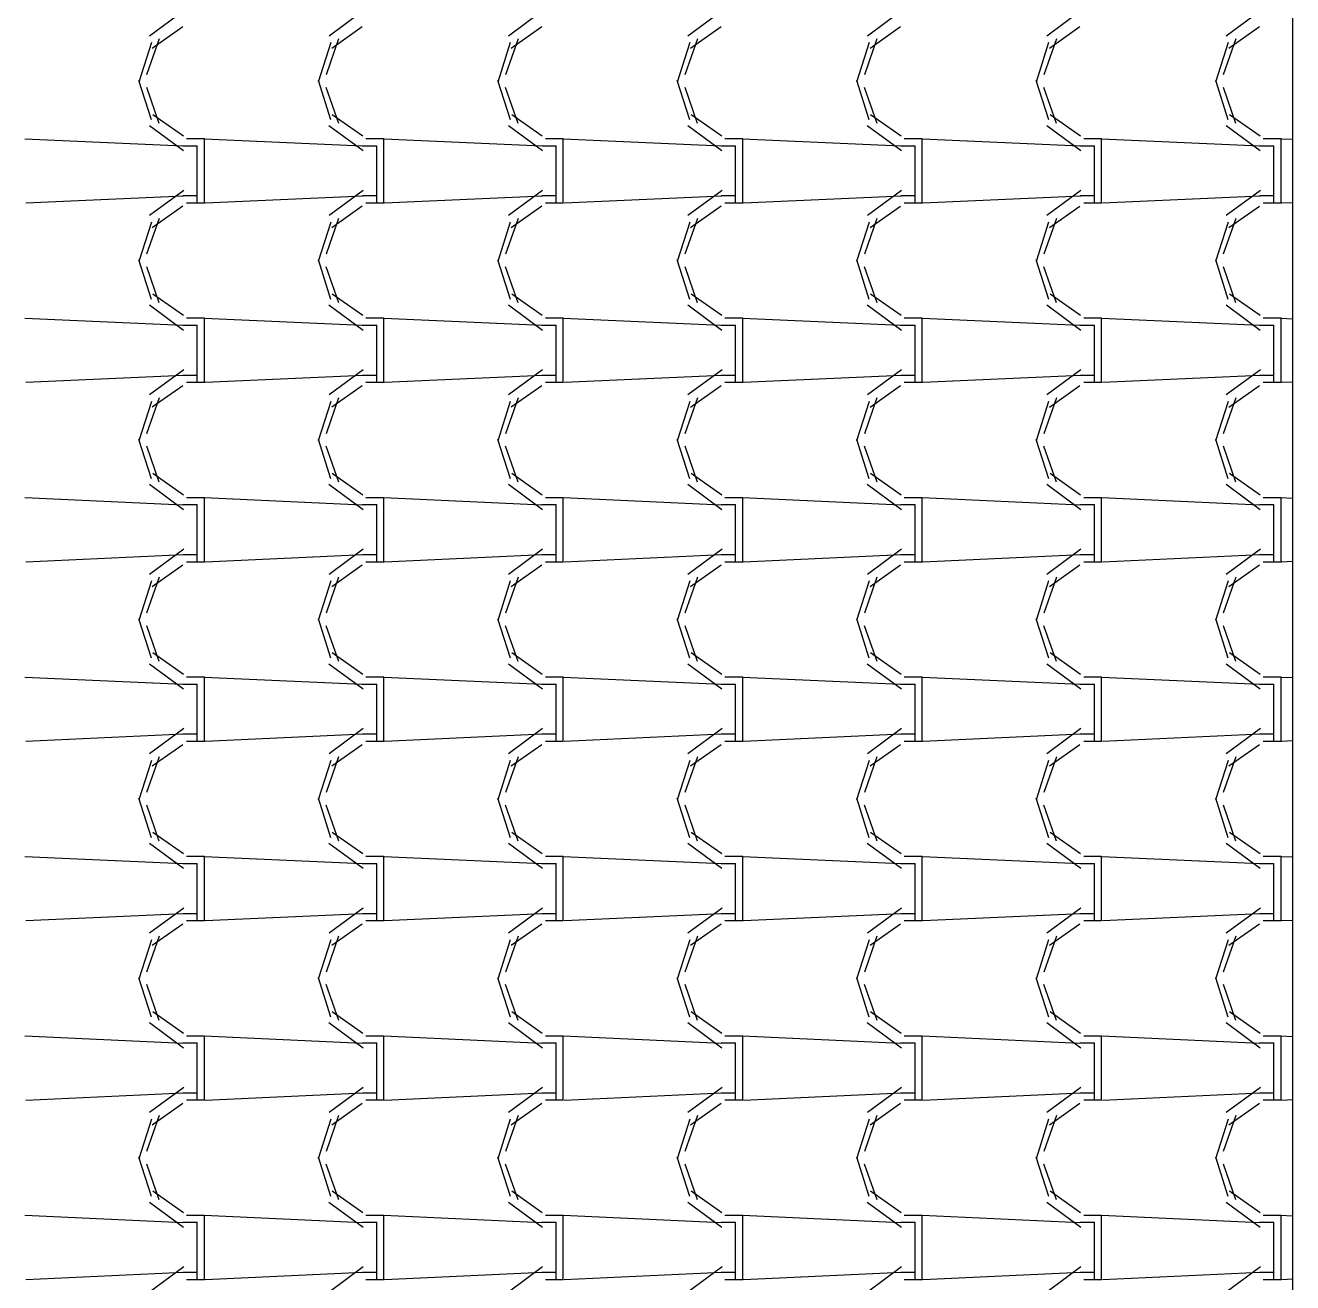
# Model space of a CAD drawing. Header units: millimetres. Extents: x -336 to -33, y -135 to 770.
# Drawn here: x -170.751 to -168.632, y 721.376 to 723.478 of the extents above; entities that cross this region are included whole.
import ezdxf

# ---------------------------------------------------------------- set-up
doc = ezdxf.new("R2010")
doc.units = ezdxf.units.MM
doc.header["$LTSCALE"] = 50
doc.header["$MEASUREMENT"] = 0
doc.layers.add('-HIDRO', color=8, linetype='CONTINUOUS')

msp = doc.modelspace()

# ---------------------------------------------------------------- linework, layer by layer
at = {"layer": '-HIDRO', "linetype": 'Continuous'}
for p, q in [((-168.6324, 733.1466), (-168.6324, 716.8333)), ((-170.4863, 723.5019), (-170.5433, 723.4599)), ((-170.1863, 723.5019), (-170.2433, 723.4599)), ((-169.8863, 723.5019), (-169.9433, 723.4599)), ((-169.5863, 723.5019), (-169.6433, 723.4599)), ((-169.2863, 723.5019), (-169.3433, 723.4599)), ((-168.9863, 723.5019), (-169.0433, 723.4599)), ((-168.6863, 723.5019), (-168.7433, 723.4599)), ((-170.4879, 723.4752), (-170.5389, 723.4392)), ((-170.1879, 723.4752), (-170.2389, 723.4392)), ((-169.8879, 723.4752), (-169.9389, 723.4392)), ((-169.5879, 723.4752), (-169.6389, 723.4392)), ((-169.2879, 723.4752), (-169.3389, 723.4392)), ((-168.9879, 723.4752), (-169.0389, 723.4392)), ((-168.6879, 723.4751), (-168.7389, 723.4391)), ((-170.5404, 723.4489), (-170.5614, 723.3829)), ((-170.5274, 723.455), (-170.5484, 723.395)), ((-170.2404, 723.4489), (-170.2614, 723.3829)), ((-170.2274, 723.455), (-170.2484, 723.395)), ((-169.9404, 723.4489), (-169.9614, 723.3829)), ((-169.9274, 723.455), (-169.9484, 723.395)), ((-169.6404, 723.4489), (-169.6614, 723.3829)), ((-169.6274, 723.455), (-169.6484, 723.395)), ((-169.3404, 723.4489), (-169.3614, 723.3829)), ((-169.3274, 723.455), (-169.3484, 723.395)), ((-169.0404, 723.4489), (-169.0614, 723.3829)), ((-169.0274, 723.455), (-169.0484, 723.395)), ((-168.7404, 723.4489), (-168.7614, 723.3829)), ((-168.7274, 723.455), (-168.7484, 723.395)), ((-170.5617, 723.3861), (-170.5407, 723.3201)), ((-170.5487, 723.3745), (-170.5277, 723.3145)), ((-170.2617, 723.3861), (-170.2407, 723.3201)), ((-170.2487, 723.3745), (-170.2277, 723.3145)), ((-169.9617, 723.3861), (-169.9407, 723.3201)), ((-169.9487, 723.3745), (-169.9277, 723.3145)), ((-169.6617, 723.3861), (-169.6407, 723.3201)), ((-169.6487, 723.3745), (-169.6277, 723.3145)), ((-169.3617, 723.3861), (-169.3407, 723.3201)), ((-169.3487, 723.3745), (-169.3277, 723.3145)), ((-169.0617, 723.3861), (-169.0407, 723.3201)), ((-169.0487, 723.3745), (-169.0277, 723.3145)), ((-168.7616, 723.3861), (-168.7406, 723.3201)), ((-168.7487, 723.3745), (-168.7277, 723.3145)), ((-170.5436, 723.3104), (-170.4866, 723.2684)), ((-170.5379, 723.329), (-170.4869, 723.293)), ((-170.2436, 723.3104), (-170.1866, 723.2684)), ((-170.2379, 723.329), (-170.1869, 723.293)), ((-169.9436, 723.3104), (-169.8866, 723.2684)), ((-169.9379, 723.329), (-169.8869, 723.293)), ((-169.6436, 723.3104), (-169.5866, 723.2684)), ((-169.6379, 723.329), (-169.5869, 723.293)), ((-169.3436, 723.3104), (-169.2866, 723.2684)), ((-169.3379, 723.329), (-169.2869, 723.293)), ((-169.0436, 723.3104), (-168.9866, 723.2684)), ((-169.0379, 723.329), (-168.9869, 723.293)), ((-168.7436, 723.3104), (-168.6866, 723.2684)), ((-168.7379, 723.329), (-168.6869, 723.293)), ((-170.4879, 723.2757), (-170.7519, 723.2877)), ((-170.4877, 723.2765), (-170.4637, 723.2765)), ((-170.4817, 723.2885), (-170.4517, 723.2885)), ((-170.4637, 723.1925), (-170.4637, 723.2765)), ((-170.1879, 723.2757), (-170.4519, 723.2877)), ((-170.4517, 723.1925), (-170.4517, 723.2885)), ((-170.1877, 723.2765), (-170.1637, 723.2765)), ((-170.1817, 723.2885), (-170.1517, 723.2885)), ((-170.1637, 723.1925), (-170.1637, 723.2765)), ((-169.8879, 723.2757), (-170.1519, 723.2877)), ((-170.1517, 723.1925), (-170.1517, 723.2885)), ((-169.8877, 723.2765), (-169.8637, 723.2765)), ((-169.8817, 723.2885), (-169.8517, 723.2885)), ((-169.8637, 723.1925), (-169.8637, 723.2765)), ((-169.5879, 723.2757), (-169.8519, 723.2877)), ((-169.8517, 723.1925), (-169.8517, 723.2885)), ((-169.5877, 723.2765), (-169.5637, 723.2765)), ((-169.5817, 723.2885), (-169.5517, 723.2885)), ((-169.5637, 723.1925), (-169.5637, 723.2765)), ((-169.2879, 723.2757), (-169.5519, 723.2877)), ((-169.5517, 723.1925), (-169.5517, 723.2885)), ((-169.2877, 723.2765), (-169.2637, 723.2765)), ((-169.2817, 723.2885), (-169.2517, 723.2885)), ((-169.2637, 723.1925), (-169.2637, 723.2765)), ((-168.9879, 723.2757), (-169.2519, 723.2877)), ((-169.2517, 723.1925), (-169.2517, 723.2885)), ((-168.9877, 723.2765), (-168.9637, 723.2765)), ((-168.9817, 723.2885), (-168.9517, 723.2885)), ((-168.9637, 723.1925), (-168.9637, 723.2765)), ((-168.6879, 723.2757), (-168.9519, 723.2877)), ((-168.9517, 723.1925), (-168.9517, 723.2885)), ((-168.6877, 723.2765), (-168.6637, 723.2765)), ((-168.6817, 723.2885), (-168.6517, 723.2885)), ((-168.6637, 723.1925), (-168.6637, 723.2765)), ((-168.6324, 723.2868), (-168.6519, 723.2877)), ((-168.6517, 723.1925), (-168.6517, 723.2885)), ((-170.4865, 723.1924), (-170.7505, 723.1804)), ((-170.4863, 723.2019), (-170.5433, 723.1599)), ((-170.4637, 723.1925), (-170.4877, 723.1925)), ((-170.4637, 723.1805), (-170.4637, 723.1925)), ((-170.4517, 723.1805), (-170.4517, 723.1925)), ((-170.1865, 723.1924), (-170.4505, 723.1804)), ((-170.1863, 723.2019), (-170.2433, 723.1599)), ((-170.1637, 723.1925), (-170.1877, 723.1925)), ((-170.1637, 723.1805), (-170.1637, 723.1925)), ((-170.1517, 723.1805), (-170.1517, 723.1925)), ((-169.8865, 723.1924), (-170.1505, 723.1804)), ((-169.8863, 723.2019), (-169.9433, 723.1599)), ((-169.8637, 723.1925), (-169.8877, 723.1925)), ((-169.8637, 723.1805), (-169.8637, 723.1925)), ((-169.8517, 723.1805), (-169.8517, 723.1925)), ((-169.5865, 723.1924), (-169.8505, 723.1804)), ((-169.5863, 723.2019), (-169.6433, 723.1599)), ((-169.5637, 723.1925), (-169.5877, 723.1925)), ((-169.5637, 723.1805), (-169.5637, 723.1925)), ((-169.5517, 723.1805), (-169.5517, 723.1925)), ((-169.2865, 723.1924), (-169.5505, 723.1804)), ((-169.2863, 723.2019), (-169.3433, 723.1599)), ((-169.2637, 723.1925), (-169.2877, 723.1925)), ((-169.2637, 723.1805), (-169.2637, 723.1925)), ((-169.2517, 723.1805), (-169.2517, 723.1925)), ((-168.9865, 723.1924), (-169.2505, 723.1804)), ((-168.9863, 723.2019), (-169.0433, 723.1599)), ((-168.9637, 723.1925), (-168.9877, 723.1925)), ((-168.9637, 723.1805), (-168.9637, 723.1925)), ((-168.9517, 723.1805), (-168.9517, 723.1925)), ((-168.6865, 723.1924), (-168.9505, 723.1804)), ((-168.6863, 723.2019), (-168.7433, 723.1599)), ((-168.6637, 723.1925), (-168.6877, 723.1925)), ((-168.6637, 723.1805), (-168.6637, 723.1925)), ((-168.6517, 723.1805), (-168.6517, 723.1925)), ((-170.4879, 723.1752), (-170.5389, 723.1392)), ((-170.4517, 723.1805), (-170.4817, 723.1805)), ((-170.1879, 723.1752), (-170.2389, 723.1392)), ((-170.1517, 723.1805), (-170.1817, 723.1805)), ((-169.8879, 723.1752), (-169.9389, 723.1392)), ((-169.8517, 723.1805), (-169.8817, 723.1805)), ((-169.5879, 723.1752), (-169.6389, 723.1392)), ((-169.5517, 723.1805), (-169.5817, 723.1805)), ((-169.2879, 723.1751), (-169.3389, 723.1391)), ((-169.2517, 723.1805), (-169.2817, 723.1805)), ((-168.9879, 723.1751), (-169.0389, 723.1391)), ((-168.9517, 723.1805), (-168.9817, 723.1805)), ((-168.6879, 723.1751), (-168.7389, 723.1391)), ((-168.6517, 723.1805), (-168.6817, 723.1805)), ((-168.6324, 723.1813), (-168.6505, 723.1804)), ((-170.5404, 723.1489), (-170.5614, 723.0829)), ((-170.5274, 723.155), (-170.5484, 723.095)), ((-170.2404, 723.1489), (-170.2614, 723.0829)), ((-170.2274, 723.155), (-170.2484, 723.095)), ((-169.9404, 723.1489), (-169.9614, 723.0829)), ((-169.9274, 723.155), (-169.9484, 723.095)), ((-169.6404, 723.1489), (-169.6614, 723.0829)), ((-169.6274, 723.155), (-169.6484, 723.095)), ((-169.3404, 723.1489), (-169.3614, 723.0829)), ((-169.3274, 723.155), (-169.3484, 723.095)), ((-169.0404, 723.1489), (-169.0614, 723.0829)), ((-169.0274, 723.155), (-169.0484, 723.095)), ((-168.7404, 723.1489), (-168.7614, 723.0829)), ((-168.7274, 723.155), (-168.7484, 723.095)), ((-170.5617, 723.0861), (-170.5407, 723.0201)), ((-170.2617, 723.0861), (-170.2407, 723.0201)), ((-169.9617, 723.0861), (-169.9407, 723.0201)), ((-169.6617, 723.0861), (-169.6407, 723.0201)), ((-169.3617, 723.0861), (-169.3407, 723.0201)), ((-169.0617, 723.0861), (-169.0407, 723.0201)), ((-168.7616, 723.0861), (-168.7406, 723.0201)), ((-170.5487, 723.0745), (-170.5277, 723.0145)), ((-170.2487, 723.0745), (-170.2277, 723.0145)), ((-169.9487, 723.0745), (-169.9277, 723.0145)), ((-169.6487, 723.0745), (-169.6277, 723.0145)), ((-169.3487, 723.0745), (-169.3277, 723.0145)), ((-169.0487, 723.0745), (-169.0277, 723.0145)), ((-168.7487, 723.0745), (-168.7277, 723.0145)), ((-170.5379, 723.029), (-170.4869, 722.993)), ((-170.2379, 723.029), (-170.1869, 722.993)), ((-169.9379, 723.029), (-169.8869, 722.993)), ((-169.6379, 723.029), (-169.5869, 722.993)), ((-169.3379, 723.029), (-169.2869, 722.993)), ((-169.0379, 723.029), (-168.9869, 722.993)), ((-168.7379, 723.029), (-168.6869, 722.993)), ((-170.5436, 723.0104), (-170.4866, 722.9684)), ((-170.2436, 723.0104), (-170.1866, 722.9684)), ((-169.9436, 723.0104), (-169.8866, 722.9684)), ((-169.6436, 723.0104), (-169.5866, 722.9684)), ((-169.3436, 723.0104), (-169.2866, 722.9684)), ((-169.0436, 723.0104), (-168.9866, 722.9684)), ((-168.7436, 723.0104), (-168.6866, 722.9684)), ((-170.4879, 722.9757), (-170.7519, 722.9877)), ((-170.4877, 722.9765), (-170.4637, 722.9765)), ((-170.4817, 722.9885), (-170.4517, 722.9885)), ((-170.4637, 722.8925), (-170.4637, 722.9765)), ((-170.1879, 722.9757), (-170.4519, 722.9877)), ((-170.4517, 722.8925), (-170.4517, 722.9885)), ((-170.1877, 722.9765), (-170.1637, 722.9765)), ((-170.1817, 722.9885), (-170.1517, 722.9885)), ((-170.1637, 722.8925), (-170.1637, 722.9765)), ((-169.8879, 722.9757), (-170.1519, 722.9877)), ((-170.1517, 722.8925), (-170.1517, 722.9885)), ((-169.8877, 722.9765), (-169.8637, 722.9765)), ((-169.8817, 722.9885), (-169.8517, 722.9885)), ((-169.8637, 722.8925), (-169.8637, 722.9765)), ((-169.5879, 722.9757), (-169.8519, 722.9877)), ((-169.8517, 722.8925), (-169.8517, 722.9885)), ((-169.5877, 722.9765), (-169.5637, 722.9765)), ((-169.5817, 722.9885), (-169.5517, 722.9885)), ((-169.5637, 722.8925), (-169.5637, 722.9765)), ((-169.2879, 722.9757), (-169.5519, 722.9877)), ((-169.5517, 722.8925), (-169.5517, 722.9885)), ((-169.2877, 722.9765), (-169.2637, 722.9765)), ((-169.2817, 722.9885), (-169.2517, 722.9885)), ((-169.2637, 722.8925), (-169.2637, 722.9765)), ((-168.9879, 722.9757), (-169.2519, 722.9877)), ((-169.2517, 722.8925), (-169.2517, 722.9885)), ((-168.9877, 722.9765), (-168.9637, 722.9765)), ((-168.9817, 722.9885), (-168.9517, 722.9885)), ((-168.9637, 722.8925), (-168.9637, 722.9765)), ((-168.6879, 722.9757), (-168.9519, 722.9877)), ((-168.9517, 722.8925), (-168.9517, 722.9885)), ((-168.6877, 722.9765), (-168.6637, 722.9765)), ((-168.6817, 722.9885), (-168.6517, 722.9885)), ((-168.6637, 722.8925), (-168.6637, 722.9765)), ((-168.6324, 722.9868), (-168.6519, 722.9877)), ((-168.6517, 722.8925), (-168.6517, 722.9885)), ((-170.4865, 722.8924), (-170.7505, 722.8804)), ((-170.4863, 722.9019), (-170.5433, 722.8599)), ((-170.4637, 722.8925), (-170.4877, 722.8925)), ((-170.4637, 722.8805), (-170.4637, 722.8925)), ((-170.4517, 722.8805), (-170.4517, 722.8925)), ((-170.1865, 722.8924), (-170.4505, 722.8804)), ((-170.1863, 722.9019), (-170.2433, 722.8599)), ((-170.1637, 722.8925), (-170.1877, 722.8925)), ((-170.1637, 722.8805), (-170.1637, 722.8925)), ((-170.1517, 722.8805), (-170.1517, 722.8925)), ((-169.8865, 722.8924), (-170.1505, 722.8804)), ((-169.8863, 722.9019), (-169.9433, 722.8599)), ((-169.8637, 722.8925), (-169.8877, 722.8925)), ((-169.8637, 722.8805), (-169.8637, 722.8925)), ((-169.8517, 722.8805), (-169.8517, 722.8925)), ((-169.5865, 722.8924), (-169.8505, 722.8804)), ((-169.5863, 722.9019), (-169.6433, 722.8599)), ((-169.5637, 722.8925), (-169.5877, 722.8925)), ((-169.5637, 722.8805), (-169.5637, 722.8925)), ((-169.5517, 722.8805), (-169.5517, 722.8925)), ((-169.2865, 722.8924), (-169.5505, 722.8804)), ((-169.2863, 722.9019), (-169.3433, 722.8599)), ((-169.2637, 722.8925), (-169.2877, 722.8925)), ((-169.2637, 722.8805), (-169.2637, 722.8925)), ((-169.2517, 722.8805), (-169.2517, 722.8925)), ((-168.9865, 722.8924), (-169.2505, 722.8804)), ((-168.9863, 722.9019), (-169.0433, 722.8599)), ((-168.9637, 722.8925), (-168.9877, 722.8925)), ((-168.9637, 722.8805), (-168.9637, 722.8925)), ((-168.9517, 722.8805), (-168.9517, 722.8925)), ((-168.6865, 722.8924), (-168.9505, 722.8804)), ((-168.6863, 722.9019), (-168.7433, 722.8599)), ((-168.6637, 722.8925), (-168.6877, 722.8925)), ((-168.6637, 722.8805), (-168.6637, 722.8925)), ((-168.6517, 722.8805), (-168.6517, 722.8925)), ((-170.4879, 722.8752), (-170.5389, 722.8392)), ((-170.4517, 722.8805), (-170.4817, 722.8805)), ((-170.1879, 722.8752), (-170.2389, 722.8392)), ((-170.1517, 722.8805), (-170.1817, 722.8805)), ((-169.8879, 722.8752), (-169.9389, 722.8392)), ((-169.8517, 722.8805), (-169.8817, 722.8805)), ((-169.5879, 722.8751), (-169.6389, 722.8391)), ((-169.5517, 722.8805), (-169.5817, 722.8805)), ((-169.2879, 722.8751), (-169.3389, 722.8391)), ((-169.2517, 722.8805), (-169.2817, 722.8805)), ((-168.9879, 722.8751), (-169.0389, 722.8391)), ((-168.9517, 722.8805), (-168.9817, 722.8805)), ((-168.6879, 722.8751), (-168.7389, 722.8391)), ((-168.6517, 722.8805), (-168.6817, 722.8805)), ((-168.6324, 722.8813), (-168.6505, 722.8804)), ((-170.5404, 722.8489), (-170.5614, 722.7829)), ((-170.5274, 722.855), (-170.5484, 722.795)), ((-170.2404, 722.8489), (-170.2614, 722.7829)), ((-170.2274, 722.855), (-170.2484, 722.795)), ((-169.9404, 722.8489), (-169.9614, 722.7829)), ((-169.9274, 722.855), (-169.9484, 722.795)), ((-169.6404, 722.8489), (-169.6614, 722.7829)), ((-169.6274, 722.855), (-169.6484, 722.795)), ((-169.3404, 722.8489), (-169.3614, 722.7829)), ((-169.3274, 722.855), (-169.3484, 722.795)), ((-169.0404, 722.8489), (-169.0614, 722.7829)), ((-169.0274, 722.855), (-169.0484, 722.795)), ((-168.7404, 722.8489), (-168.7614, 722.7829)), ((-168.7274, 722.855), (-168.7484, 722.795)), ((-170.5617, 722.7861), (-170.5407, 722.7201)), ((-170.2617, 722.7861), (-170.2407, 722.7201)), ((-169.9617, 722.7861), (-169.9407, 722.7201)), ((-169.6617, 722.7861), (-169.6407, 722.7201)), ((-169.3617, 722.7861), (-169.3407, 722.7201)), ((-169.0617, 722.7861), (-169.0407, 722.7201)), ((-168.7616, 722.7861), (-168.7406, 722.7201)), ((-170.5487, 722.7745), (-170.5277, 722.7145)), ((-170.2487, 722.7745), (-170.2277, 722.7145)), ((-169.9487, 722.7745), (-169.9277, 722.7145)), ((-169.6487, 722.7745), (-169.6277, 722.7145)), ((-169.3487, 722.7745), (-169.3277, 722.7145)), ((-169.0487, 722.7745), (-169.0277, 722.7145)), ((-168.7487, 722.7745), (-168.7277, 722.7145)), ((-170.5379, 722.729), (-170.4869, 722.693)), ((-170.2379, 722.729), (-170.1869, 722.693)), ((-169.9379, 722.729), (-169.8869, 722.693)), ((-169.6379, 722.729), (-169.5869, 722.693)), ((-169.3379, 722.729), (-169.2869, 722.693)), ((-169.0379, 722.729), (-168.9869, 722.693)), ((-168.7379, 722.729), (-168.6869, 722.693)), ((-170.5436, 722.7104), (-170.4866, 722.6684)), ((-170.2436, 722.7104), (-170.1866, 722.6684)), ((-169.9436, 722.7104), (-169.8866, 722.6684)), ((-169.6436, 722.7104), (-169.5866, 722.6684)), ((-169.3436, 722.7104), (-169.2866, 722.6684)), ((-169.0436, 722.7104), (-168.9866, 722.6684)), ((-168.7436, 722.7104), (-168.6866, 722.6684)), ((-170.4879, 722.6757), (-170.7519, 722.6877)), ((-170.4877, 722.6765), (-170.4637, 722.6765)), ((-170.4817, 722.6885), (-170.4517, 722.6885)), ((-170.4637, 722.5925), (-170.4637, 722.6765)), ((-170.1879, 722.6757), (-170.4519, 722.6877)), ((-170.4517, 722.5925), (-170.4517, 722.6885)), ((-170.1877, 722.6765), (-170.1637, 722.6765)), ((-170.1817, 722.6885), (-170.1517, 722.6885)), ((-170.1637, 722.5925), (-170.1637, 722.6765)), ((-169.8879, 722.6757), (-170.1519, 722.6877)), ((-170.1517, 722.5925), (-170.1517, 722.6885)), ((-169.8877, 722.6765), (-169.8637, 722.6765)), ((-169.8817, 722.6885), (-169.8517, 722.6885)), ((-169.8637, 722.5925), (-169.8637, 722.6765)), ((-169.5879, 722.6757), (-169.8519, 722.6877)), ((-169.8517, 722.5925), (-169.8517, 722.6885)), ((-169.5877, 722.6765), (-169.5637, 722.6765)), ((-169.5817, 722.6885), (-169.5517, 722.6885)), ((-169.5637, 722.5925), (-169.5637, 722.6765)), ((-169.2879, 722.6757), (-169.5519, 722.6877)), ((-169.5517, 722.5925), (-169.5517, 722.6885)), ((-169.2877, 722.6765), (-169.2637, 722.6765)), ((-169.2817, 722.6885), (-169.2517, 722.6885)), ((-169.2637, 722.5925), (-169.2637, 722.6765)), ((-168.9879, 722.6757), (-169.2519, 722.6877)), ((-169.2517, 722.5925), (-169.2517, 722.6885)), ((-168.9877, 722.6765), (-168.9637, 722.6765)), ((-168.9817, 722.6885), (-168.9517, 722.6885)), ((-168.9637, 722.5925), (-168.9637, 722.6765)), ((-168.6879, 722.6757), (-168.9519, 722.6877)), ((-168.9517, 722.5925), (-168.9517, 722.6885)), ((-168.6877, 722.6765), (-168.6637, 722.6765)), ((-168.6817, 722.6885), (-168.6517, 722.6885)), ((-168.6637, 722.5925), (-168.6637, 722.6765)), ((-168.6324, 722.6868), (-168.6519, 722.6877)), ((-168.6517, 722.5925), (-168.6517, 722.6885)), ((-170.4865, 722.5924), (-170.7505, 722.5804)), ((-170.4863, 722.6019), (-170.5433, 722.5599)), ((-170.4637, 722.5925), (-170.4877, 722.5925)), ((-170.4637, 722.5805), (-170.4637, 722.5925)), ((-170.4517, 722.5805), (-170.4517, 722.5925)), ((-170.1865, 722.5924), (-170.4505, 722.5804)), ((-170.1863, 722.6019), (-170.2433, 722.5599)), ((-170.1637, 722.5925), (-170.1877, 722.5925)), ((-170.1637, 722.5805), (-170.1637, 722.5925)), ((-170.1517, 722.5805), (-170.1517, 722.5925)), ((-169.8865, 722.5924), (-170.1505, 722.5804)), ((-169.8863, 722.6019), (-169.9433, 722.5599)), ((-169.8637, 722.5925), (-169.8877, 722.5925)), ((-169.8637, 722.5805), (-169.8637, 722.5925)), ((-169.8517, 722.5805), (-169.8517, 722.5925)), ((-169.5865, 722.5924), (-169.8505, 722.5804)), ((-169.5863, 722.6019), (-169.6433, 722.5599)), ((-169.5637, 722.5925), (-169.5877, 722.5925)), ((-169.5637, 722.5805), (-169.5637, 722.5925)), ((-169.5517, 722.5805), (-169.5517, 722.5925)), ((-169.2865, 722.5924), (-169.5505, 722.5804)), ((-169.2863, 722.6019), (-169.3433, 722.5599)), ((-169.2637, 722.5925), (-169.2877, 722.5925)), ((-169.2637, 722.5805), (-169.2637, 722.5925)), ((-169.2517, 722.5805), (-169.2517, 722.5925)), ((-168.9865, 722.5924), (-169.2505, 722.5804)), ((-168.9863, 722.6019), (-169.0433, 722.5599)), ((-168.9637, 722.5925), (-168.9877, 722.5925)), ((-168.9637, 722.5805), (-168.9637, 722.5925)), ((-168.9517, 722.5805), (-168.9517, 722.5925)), ((-168.6865, 722.5924), (-168.9505, 722.5804)), ((-168.6863, 722.6019), (-168.7433, 722.5599)), ((-168.6637, 722.5925), (-168.6877, 722.5925)), ((-168.6637, 722.5805), (-168.6637, 722.5925)), ((-168.6517, 722.5805), (-168.6517, 722.5925)), ((-170.4879, 722.5752), (-170.5389, 722.5392)), ((-170.4517, 722.5805), (-170.4817, 722.5805)), ((-170.1879, 722.5751), (-170.2389, 722.5391)), ((-170.1517, 722.5805), (-170.1817, 722.5805)), ((-169.8879, 722.5751), (-169.9389, 722.5391)), ((-169.8517, 722.5805), (-169.8817, 722.5805)), ((-169.5879, 722.5751), (-169.6389, 722.5391)), ((-169.5517, 722.5805), (-169.5817, 722.5805)), ((-169.2879, 722.5751), (-169.3389, 722.5391)), ((-169.2517, 722.5805), (-169.2817, 722.5805)), ((-168.9879, 722.5751), (-169.0389, 722.5391)), ((-168.9517, 722.5805), (-168.9817, 722.5805)), ((-168.6879, 722.5751), (-168.7389, 722.5391)), ((-168.6517, 722.5805), (-168.6817, 722.5805)), ((-168.6324, 722.5813), (-168.6505, 722.5804)), ((-170.5404, 722.5489), (-170.5614, 722.4829)), ((-170.5274, 722.555), (-170.5484, 722.495)), ((-170.2404, 722.5489), (-170.2614, 722.4829)), ((-170.2274, 722.555), (-170.2484, 722.495)), ((-169.9404, 722.5489), (-169.9614, 722.4829)), ((-169.9274, 722.555), (-169.9484, 722.495)), ((-169.6404, 722.5489), (-169.6614, 722.4829)), ((-169.6274, 722.555), (-169.6484, 722.495)), ((-169.3404, 722.5489), (-169.3614, 722.4829)), ((-169.3274, 722.555), (-169.3484, 722.495)), ((-169.0404, 722.5489), (-169.0614, 722.4829)), ((-169.0274, 722.555), (-169.0484, 722.495)), ((-168.7404, 722.5489), (-168.7614, 722.4829)), ((-168.7274, 722.555), (-168.7484, 722.495)), ((-170.5617, 722.4861), (-170.5407, 722.4201)), ((-170.2617, 722.4861), (-170.2407, 722.4201)), ((-169.9617, 722.4861), (-169.9407, 722.4201)), ((-169.6617, 722.4861), (-169.6407, 722.4201)), ((-169.3617, 722.4861), (-169.3407, 722.4201)), ((-169.0617, 722.4861), (-169.0407, 722.4201)), ((-168.7616, 722.4861), (-168.7406, 722.4201)), ((-170.5487, 722.4745), (-170.5277, 722.4145)), ((-170.2487, 722.4745), (-170.2277, 722.4145)), ((-169.9487, 722.4745), (-169.9277, 722.4145)), ((-169.6487, 722.4745), (-169.6277, 722.4145)), ((-169.3487, 722.4745), (-169.3277, 722.4145)), ((-169.0487, 722.4745), (-169.0277, 722.4145)), ((-168.7487, 722.4745), (-168.7277, 722.4145)), ((-170.5379, 722.429), (-170.4869, 722.393)), ((-170.2379, 722.429), (-170.1869, 722.393)), ((-169.9379, 722.429), (-169.8869, 722.393)), ((-169.6379, 722.429), (-169.5869, 722.393)), ((-169.3379, 722.429), (-169.2869, 722.393)), ((-169.0379, 722.429), (-168.9869, 722.393)), ((-168.7379, 722.429), (-168.6869, 722.393)), ((-170.5436, 722.4104), (-170.4866, 722.3684)), ((-170.2436, 722.4104), (-170.1866, 722.3684)), ((-169.9436, 722.4104), (-169.8866, 722.3684)), ((-169.6436, 722.4104), (-169.5866, 722.3684)), ((-169.3436, 722.4104), (-169.2866, 722.3684)), ((-169.0436, 722.4104), (-168.9866, 722.3684)), ((-168.7436, 722.4104), (-168.6866, 722.3684)), ((-170.4879, 722.3757), (-170.7519, 722.3877)), ((-170.4817, 722.3885), (-170.4517, 722.3885)), ((-170.1879, 722.3757), (-170.4519, 722.3877)), ((-170.4517, 722.2925), (-170.4517, 722.3885)), ((-170.1817, 722.3885), (-170.1517, 722.3885)), ((-169.8879, 722.3757), (-170.1519, 722.3877)), ((-170.1517, 722.2925), (-170.1517, 722.3885)), ((-169.8817, 722.3885), (-169.8517, 722.3885)), ((-169.5879, 722.3757), (-169.8519, 722.3877)), ((-169.8517, 722.2925), (-169.8517, 722.3885)), ((-169.5817, 722.3885), (-169.5517, 722.3885)), ((-169.2879, 722.3757), (-169.5519, 722.3877)), ((-169.5517, 722.2925), (-169.5517, 722.3885)), ((-169.2817, 722.3885), (-169.2517, 722.3885)), ((-168.9879, 722.3757), (-169.2519, 722.3877)), ((-169.2517, 722.2925), (-169.2517, 722.3885)), ((-168.9817, 722.3885), (-168.9517, 722.3885)), ((-168.6879, 722.3757), (-168.9519, 722.3877)), ((-168.9517, 722.2925), (-168.9517, 722.3885)), ((-168.6817, 722.3885), (-168.6517, 722.3885)), ((-168.6324, 722.3868), (-168.6519, 722.3877)), ((-168.6517, 722.2925), (-168.6517, 722.3885)), ((-170.4877, 722.3765), (-170.4637, 722.3765)), ((-170.4637, 722.2925), (-170.4637, 722.3765)), ((-170.1877, 722.3765), (-170.1637, 722.3765)), ((-170.1637, 722.2925), (-170.1637, 722.3765)), ((-169.8877, 722.3765), (-169.8637, 722.3765)), ((-169.8637, 722.2925), (-169.8637, 722.3765)), ((-169.5877, 722.3765), (-169.5637, 722.3765)), ((-169.5637, 722.2925), (-169.5637, 722.3765)), ((-169.2877, 722.3765), (-169.2637, 722.3765)), ((-169.2637, 722.2925), (-169.2637, 722.3765)), ((-168.9877, 722.3765), (-168.9637, 722.3765)), ((-168.9637, 722.2925), (-168.9637, 722.3765)), ((-168.6877, 722.3765), (-168.6637, 722.3765)), ((-168.6637, 722.2925), (-168.6637, 722.3765)), ((-170.4863, 722.3019), (-170.5433, 722.2599)), ((-170.1863, 722.3019), (-170.2433, 722.2599)), ((-169.8863, 722.3019), (-169.9433, 722.2599)), ((-169.5863, 722.3019), (-169.6433, 722.2599)), ((-169.2863, 722.3019), (-169.3433, 722.2599)), ((-168.9863, 722.3019), (-169.0433, 722.2599)), ((-168.6863, 722.302), (-168.7433, 722.26)), ((-170.4865, 722.2924), (-170.7505, 722.2804)), ((-170.4879, 722.2751), (-170.5389, 722.2391)), ((-170.4637, 722.2925), (-170.4877, 722.2925)), ((-170.4517, 722.2805), (-170.4817, 722.2805)), ((-170.4637, 722.2805), (-170.4637, 722.2925)), ((-170.4517, 722.2805), (-170.4517, 722.2925)), ((-170.1865, 722.2924), (-170.4505, 722.2804)), ((-170.1879, 722.2751), (-170.2389, 722.2391)), ((-170.1637, 722.2925), (-170.1877, 722.2925)), ((-170.1517, 722.2805), (-170.1817, 722.2805)), ((-170.1637, 722.2805), (-170.1637, 722.2925)), ((-170.1517, 722.2805), (-170.1517, 722.2925)), ((-169.8865, 722.2924), (-170.1505, 722.2804)), ((-169.8879, 722.2751), (-169.9389, 722.2391)), ((-169.8637, 722.2925), (-169.8877, 722.2925)), ((-169.8517, 722.2805), (-169.8817, 722.2805)), ((-169.8637, 722.2805), (-169.8637, 722.2925)), ((-169.8517, 722.2805), (-169.8517, 722.2925)), ((-169.5865, 722.2924), (-169.8505, 722.2804)), ((-169.5879, 722.2751), (-169.6389, 722.2391)), ((-169.5637, 722.2925), (-169.5877, 722.2925)), ((-169.5517, 722.2805), (-169.5817, 722.2805)), ((-169.5637, 722.2805), (-169.5637, 722.2925)), ((-169.5517, 722.2805), (-169.5517, 722.2925)), ((-169.2865, 722.2924), (-169.5505, 722.2804)), ((-169.2879, 722.2751), (-169.3389, 722.2391)), ((-169.2637, 722.2925), (-169.2877, 722.2925)), ((-169.2517, 722.2805), (-169.2817, 722.2805)), ((-169.2637, 722.2805), (-169.2637, 722.2925)), ((-169.2517, 722.2805), (-169.2517, 722.2925)), ((-168.9865, 722.2924), (-169.2505, 722.2804)), ((-168.9879, 722.2751), (-169.0389, 722.2391)), ((-168.9637, 722.2925), (-168.9877, 722.2925)), ((-168.9517, 722.2805), (-168.9817, 722.2805)), ((-168.9637, 722.2805), (-168.9637, 722.2925)), ((-168.9517, 722.2805), (-168.9517, 722.2925)), ((-168.6865, 722.2924), (-168.9505, 722.2804)), ((-168.6879, 722.2751), (-168.7389, 722.2391)), ((-168.6637, 722.2925), (-168.6877, 722.2925)), ((-168.6517, 722.2805), (-168.6817, 722.2805)), ((-168.6637, 722.2805), (-168.6637, 722.2925)), ((-168.6517, 722.2805), (-168.6517, 722.2925)), ((-168.6324, 722.2813), (-168.6505, 722.2804)), ((-170.5274, 722.255), (-170.5484, 722.195)), ((-170.2274, 722.255), (-170.2484, 722.195)), ((-169.9274, 722.255), (-169.9484, 722.195)), ((-169.6274, 722.255), (-169.6484, 722.195)), ((-169.3274, 722.255), (-169.3484, 722.195)), ((-169.0274, 722.255), (-169.0484, 722.195)), ((-168.7274, 722.255), (-168.7484, 722.195)), ((-170.5404, 722.2489), (-170.5614, 722.1829)), ((-170.2404, 722.2489), (-170.2614, 722.1829)), ((-169.9404, 722.2489), (-169.9614, 722.1829)), ((-169.6404, 722.2489), (-169.6614, 722.1829)), ((-169.3404, 722.2489), (-169.3614, 722.1829)), ((-169.0404, 722.2489), (-169.0614, 722.1829)), ((-168.7404, 722.2489), (-168.7614, 722.1829)), ((-170.5617, 722.1861), (-170.5407, 722.1201)), ((-170.5487, 722.1745), (-170.5277, 722.1145)), ((-170.2617, 722.1861), (-170.2407, 722.1201)), ((-170.2487, 722.1745), (-170.2277, 722.1145)), ((-169.9617, 722.1861), (-169.9407, 722.1201)), ((-169.9487, 722.1745), (-169.9277, 722.1145)), ((-169.6617, 722.1861), (-169.6407, 722.1201)), ((-169.6487, 722.1745), (-169.6277, 722.1145)), ((-169.3617, 722.1861), (-169.3407, 722.1201)), ((-169.3487, 722.1745), (-169.3277, 722.1145)), ((-169.0617, 722.1861), (-169.0407, 722.1201)), ((-169.0487, 722.1745), (-169.0277, 722.1145)), ((-168.7616, 722.1861), (-168.7406, 722.1201)), ((-168.7487, 722.1745), (-168.7277, 722.1145)), ((-170.5379, 722.129), (-170.4869, 722.093)), ((-170.2379, 722.129), (-170.1869, 722.093)), ((-169.9379, 722.129), (-169.8869, 722.093)), ((-169.6379, 722.129), (-169.5869, 722.093)), ((-169.3379, 722.129), (-169.2869, 722.093)), ((-169.0379, 722.129), (-168.9869, 722.093)), ((-168.7379, 722.129), (-168.6869, 722.093)), ((-170.5436, 722.1104), (-170.4866, 722.0684)), ((-170.2436, 722.1104), (-170.1866, 722.0684)), ((-169.9436, 722.1104), (-169.8866, 722.0684)), ((-169.6436, 722.1104), (-169.5866, 722.0684)), ((-169.3436, 722.1104), (-169.2866, 722.0684)), ((-169.0436, 722.1104), (-168.9866, 722.0684)), ((-168.7436, 722.1104), (-168.6866, 722.0684)), ((-170.4879, 722.0757), (-170.7519, 722.0877)), ((-170.4817, 722.0885), (-170.4517, 722.0885)), ((-170.1879, 722.0757), (-170.4519, 722.0877)), ((-170.4517, 721.9925), (-170.4517, 722.0885)), ((-170.1817, 722.0885), (-170.1517, 722.0885)), ((-169.8879, 722.0757), (-170.1519, 722.0877)), ((-170.1517, 721.9925), (-170.1517, 722.0885)), ((-169.8817, 722.0885), (-169.8517, 722.0885)), ((-169.5879, 722.0757), (-169.8519, 722.0877)), ((-169.8517, 721.9925), (-169.8517, 722.0885)), ((-169.5817, 722.0885), (-169.5517, 722.0885)), ((-169.2879, 722.0757), (-169.5519, 722.0877)), ((-169.5517, 721.9925), (-169.5517, 722.0885)), ((-169.2817, 722.0885), (-169.2517, 722.0885)), ((-168.9879, 722.0757), (-169.2519, 722.0877)), ((-169.2517, 721.9925), (-169.2517, 722.0885)), ((-168.9817, 722.0885), (-168.9517, 722.0885)), ((-168.6879, 722.0757), (-168.9519, 722.0877)), ((-168.9517, 721.9925), (-168.9517, 722.0885)), ((-168.6817, 722.0885), (-168.6517, 722.0885)), ((-168.6324, 722.0868), (-168.6519, 722.0877)), ((-168.6517, 721.9925), (-168.6517, 722.0885)), ((-170.4877, 722.0765), (-170.4637, 722.0765)), ((-170.4637, 721.9925), (-170.4637, 722.0765)), ((-170.1877, 722.0765), (-170.1637, 722.0765)), ((-170.1637, 721.9925), (-170.1637, 722.0765)), ((-169.8877, 722.0765), (-169.8637, 722.0765)), ((-169.8637, 721.9925), (-169.8637, 722.0765)), ((-169.5877, 722.0765), (-169.5637, 722.0765)), ((-169.5637, 721.9925), (-169.5637, 722.0765)), ((-169.2877, 722.0765), (-169.2637, 722.0765)), ((-169.2637, 721.9925), (-169.2637, 722.0765)), ((-168.9877, 722.0765), (-168.9637, 722.0765)), ((-168.9637, 721.9925), (-168.9637, 722.0765)), ((-168.6877, 722.0765), (-168.6637, 722.0765)), ((-168.6637, 721.9925), (-168.6637, 722.0765)), ((-170.4863, 722.0019), (-170.5433, 721.9599)), ((-170.1863, 722.0019), (-170.2433, 721.9599)), ((-169.8863, 722.0019), (-169.9433, 721.9599)), ((-169.5863, 722.0019), (-169.6433, 721.9599)), ((-169.2863, 722.0019), (-169.3433, 721.9599)), ((-168.9863, 722.002), (-169.0433, 721.96)), ((-168.6863, 722.002), (-168.7433, 721.96)), ((-170.4865, 721.9924), (-170.7505, 721.9804)), ((-170.4637, 721.9925), (-170.4877, 721.9925)), ((-170.4517, 721.9805), (-170.4817, 721.9805)), ((-170.4637, 721.9805), (-170.4637, 721.9925)), ((-170.4517, 721.9805), (-170.4517, 721.9925)), ((-170.1865, 721.9924), (-170.4505, 721.9804)), ((-170.1637, 721.9925), (-170.1877, 721.9925)), ((-170.1517, 721.9805), (-170.1817, 721.9805)), ((-170.1637, 721.9805), (-170.1637, 721.9925)), ((-170.1517, 721.9805), (-170.1517, 721.9925)), ((-169.8865, 721.9924), (-170.1505, 721.9804)), ((-169.8637, 721.9925), (-169.8877, 721.9925)), ((-169.8517, 721.9805), (-169.8817, 721.9805)), ((-169.8637, 721.9805), (-169.8637, 721.9925)), ((-169.8517, 721.9805), (-169.8517, 721.9925)), ((-169.5865, 721.9924), (-169.8505, 721.9804)), ((-169.5637, 721.9925), (-169.5877, 721.9925)), ((-169.5517, 721.9805), (-169.5817, 721.9805)), ((-169.5637, 721.9805), (-169.5637, 721.9925)), ((-169.5517, 721.9805), (-169.5517, 721.9925)), ((-169.2865, 721.9924), (-169.5505, 721.9804)), ((-169.2637, 721.9925), (-169.2877, 721.9925)), ((-169.2517, 721.9805), (-169.2817, 721.9805)), ((-169.2637, 721.9805), (-169.2637, 721.9925)), ((-169.2517, 721.9805), (-169.2517, 721.9925)), ((-168.9865, 721.9924), (-169.2505, 721.9804)), ((-168.9637, 721.9925), (-168.9877, 721.9925)), ((-168.9517, 721.9805), (-168.9817, 721.9805)), ((-168.9637, 721.9805), (-168.9637, 721.9925)), ((-168.9517, 721.9805), (-168.9517, 721.9925)), ((-168.6865, 721.9924), (-168.9505, 721.9804)), ((-168.6637, 721.9925), (-168.6877, 721.9925)), ((-168.6517, 721.9805), (-168.6817, 721.9805)), ((-168.6637, 721.9805), (-168.6637, 721.9925)), ((-168.6517, 721.9805), (-168.6517, 721.9925)), ((-168.6324, 721.9813), (-168.6505, 721.9804)), ((-170.5274, 721.955), (-170.5484, 721.895)), ((-170.4879, 721.9751), (-170.5389, 721.9391)), ((-170.2274, 721.955), (-170.2484, 721.895)), ((-170.1879, 721.9751), (-170.2389, 721.9391)), ((-169.9274, 721.955), (-169.9484, 721.895)), ((-169.8879, 721.9751), (-169.9389, 721.9391)), ((-169.6274, 721.955), (-169.6484, 721.895)), ((-169.5879, 721.9751), (-169.6389, 721.9391)), ((-169.3274, 721.955), (-169.3484, 721.895)), ((-169.2879, 721.9751), (-169.3389, 721.9391)), ((-169.0274, 721.955), (-169.0484, 721.895)), ((-168.9879, 721.9751), (-169.0389, 721.9391)), ((-168.7274, 721.955), (-168.7484, 721.895)), ((-168.6879, 721.9751), (-168.7389, 721.9391)), ((-170.5404, 721.9489), (-170.5614, 721.8829)), ((-170.2404, 721.9489), (-170.2614, 721.8829)), ((-169.9404, 721.9489), (-169.9614, 721.8829)), ((-169.6404, 721.9489), (-169.6614, 721.8829)), ((-169.3404, 721.9489), (-169.3614, 721.8829)), ((-169.0404, 721.9489), (-169.0614, 721.8829)), ((-168.7404, 721.9489), (-168.7614, 721.8829)), ((-170.5617, 721.8861), (-170.5407, 721.8201)), ((-170.5487, 721.8745), (-170.5277, 721.8145)), ((-170.2617, 721.8861), (-170.2407, 721.8201)), ((-170.2487, 721.8745), (-170.2277, 721.8145)), ((-169.9617, 721.8861), (-169.9407, 721.8201)), ((-169.9487, 721.8745), (-169.9277, 721.8145)), ((-169.6617, 721.8861), (-169.6407, 721.8201)), ((-169.6487, 721.8745), (-169.6277, 721.8145)), ((-169.3617, 721.8861), (-169.3407, 721.8201)), ((-169.3487, 721.8745), (-169.3277, 721.8145)), ((-169.0617, 721.8861), (-169.0407, 721.8201)), ((-169.0487, 721.8745), (-169.0277, 721.8145)), ((-168.7616, 721.8861), (-168.7406, 721.8201)), ((-168.7487, 721.8745), (-168.7277, 721.8145)), ((-170.5379, 721.829), (-170.4869, 721.793)), ((-170.2379, 721.829), (-170.1869, 721.793)), ((-169.9379, 721.829), (-169.8869, 721.793)), ((-169.6379, 721.829), (-169.5869, 721.793)), ((-169.3379, 721.829), (-169.2869, 721.793)), ((-169.0379, 721.829), (-168.9869, 721.793)), ((-168.7379, 721.829), (-168.6869, 721.793)), ((-170.5436, 721.8104), (-170.4866, 721.7684)), ((-170.2436, 721.8104), (-170.1866, 721.7684)), ((-169.9436, 721.8104), (-169.8866, 721.7684)), ((-169.6436, 721.8104), (-169.5866, 721.7684)), ((-169.3436, 721.8104), (-169.2866, 721.7684)), ((-169.0436, 721.8104), (-168.9866, 721.7684)), ((-168.7436, 721.8104), (-168.6866, 721.7684)), ((-170.4879, 721.7757), (-170.7519, 721.7877)), ((-170.4817, 721.7885), (-170.4517, 721.7885)), ((-170.1879, 721.7757), (-170.4519, 721.7877)), ((-170.4517, 721.6925), (-170.4517, 721.7885)), ((-170.1817, 721.7885), (-170.1517, 721.7885)), ((-169.8879, 721.7757), (-170.1519, 721.7877)), ((-170.1517, 721.6925), (-170.1517, 721.7885)), ((-169.8817, 721.7885), (-169.8517, 721.7885)), ((-169.5879, 721.7757), (-169.8519, 721.7877)), ((-169.8517, 721.6925), (-169.8517, 721.7885)), ((-169.5817, 721.7885), (-169.5517, 721.7885)), ((-169.2879, 721.7757), (-169.5519, 721.7877)), ((-169.5517, 721.6925), (-169.5517, 721.7885)), ((-169.2817, 721.7885), (-169.2517, 721.7885)), ((-168.9879, 721.7757), (-169.2519, 721.7877)), ((-169.2517, 721.6925), (-169.2517, 721.7885)), ((-168.9817, 721.7885), (-168.9517, 721.7885)), ((-168.6879, 721.7757), (-168.9519, 721.7877)), ((-168.9517, 721.6925), (-168.9517, 721.7885)), ((-168.6817, 721.7885), (-168.6517, 721.7885)), ((-168.6324, 721.7868), (-168.6519, 721.7877)), ((-168.6517, 721.6925), (-168.6517, 721.7885)), ((-170.4877, 721.7765), (-170.4637, 721.7765)), ((-170.4637, 721.6925), (-170.4637, 721.7765)), ((-170.1877, 721.7765), (-170.1637, 721.7765)), ((-170.1637, 721.6925), (-170.1637, 721.7765)), ((-169.8877, 721.7765), (-169.8637, 721.7765)), ((-169.8637, 721.6925), (-169.8637, 721.7765)), ((-169.5877, 721.7765), (-169.5637, 721.7765)), ((-169.5637, 721.6925), (-169.5637, 721.7765)), ((-169.2877, 721.7765), (-169.2637, 721.7765)), ((-169.2637, 721.6925), (-169.2637, 721.7765)), ((-168.9877, 721.7765), (-168.9637, 721.7765)), ((-168.9637, 721.6925), (-168.9637, 721.7765)), ((-168.6877, 721.7765), (-168.6637, 721.7765)), ((-168.6637, 721.6925), (-168.6637, 721.7765)), ((-170.4863, 721.7019), (-170.5433, 721.6599)), ((-170.1863, 721.7019), (-170.2433, 721.6599)), ((-169.8863, 721.7019), (-169.9433, 721.6599)), ((-169.5863, 721.7019), (-169.6433, 721.6599)), ((-169.2863, 721.702), (-169.3433, 721.66)), ((-168.9863, 721.702), (-169.0433, 721.66)), ((-168.6863, 721.702), (-168.7433, 721.66)), ((-170.4865, 721.6924), (-170.7505, 721.6804)), ((-170.4637, 721.6925), (-170.4877, 721.6925)), ((-170.4517, 721.6805), (-170.4817, 721.6805)), ((-170.4637, 721.6805), (-170.4637, 721.6925)), ((-170.4517, 721.6805), (-170.4517, 721.6925)), ((-170.1865, 721.6924), (-170.4505, 721.6804)), ((-170.1637, 721.6925), (-170.1877, 721.6925)), ((-170.1517, 721.6805), (-170.1817, 721.6805)), ((-170.1637, 721.6805), (-170.1637, 721.6925)), ((-170.1517, 721.6805), (-170.1517, 721.6925)), ((-169.8865, 721.6924), (-170.1505, 721.6804)), ((-169.8637, 721.6925), (-169.8877, 721.6925)), ((-169.8517, 721.6805), (-169.8817, 721.6805)), ((-169.8637, 721.6805), (-169.8637, 721.6925)), ((-169.8517, 721.6805), (-169.8517, 721.6925)), ((-169.5865, 721.6924), (-169.8505, 721.6804)), ((-169.5637, 721.6925), (-169.5877, 721.6925)), ((-169.5517, 721.6805), (-169.5817, 721.6805)), ((-169.5637, 721.6805), (-169.5637, 721.6925)), ((-169.5517, 721.6805), (-169.5517, 721.6925)), ((-169.2865, 721.6924), (-169.5505, 721.6804)), ((-169.2637, 721.6925), (-169.2877, 721.6925)), ((-169.2517, 721.6805), (-169.2817, 721.6805)), ((-169.2637, 721.6805), (-169.2637, 721.6925)), ((-169.2517, 721.6805), (-169.2517, 721.6925)), ((-168.9865, 721.6924), (-169.2505, 721.6804)), ((-168.9637, 721.6925), (-168.9877, 721.6925)), ((-168.9517, 721.6805), (-168.9817, 721.6805)), ((-168.9637, 721.6805), (-168.9637, 721.6925)), ((-168.9517, 721.6805), (-168.9517, 721.6925)), ((-168.6865, 721.6924), (-168.9505, 721.6804)), ((-168.6637, 721.6925), (-168.6877, 721.6925)), ((-168.6517, 721.6805), (-168.6817, 721.6805)), ((-168.6637, 721.6805), (-168.6637, 721.6925)), ((-168.6517, 721.6805), (-168.6517, 721.6925)), ((-168.6324, 721.6813), (-168.6505, 721.6804)), ((-170.4879, 721.6751), (-170.5389, 721.6391)), ((-170.1879, 721.6751), (-170.2389, 721.6391)), ((-169.8879, 721.6751), (-169.9389, 721.6391)), ((-169.5879, 721.6751), (-169.6389, 721.6391)), ((-169.2879, 721.6751), (-169.3389, 721.6391)), ((-168.9879, 721.6751), (-169.0389, 721.6391)), ((-168.6879, 721.6751), (-168.7389, 721.6391)), ((-170.5404, 721.6489), (-170.5614, 721.5829)), ((-170.5274, 721.655), (-170.5484, 721.595)), ((-170.2404, 721.6489), (-170.2614, 721.5829)), ((-170.2274, 721.655), (-170.2484, 721.595)), ((-169.9404, 721.6489), (-169.9614, 721.5829)), ((-169.9274, 721.655), (-169.9484, 721.595)), ((-169.6404, 721.6489), (-169.6614, 721.5829)), ((-169.6274, 721.655), (-169.6484, 721.595)), ((-169.3404, 721.6489), (-169.3614, 721.5829)), ((-169.3274, 721.655), (-169.3484, 721.595)), ((-169.0404, 721.6489), (-169.0614, 721.5829)), ((-169.0274, 721.655), (-169.0484, 721.595)), ((-168.7404, 721.6489), (-168.7614, 721.5829)), ((-168.7274, 721.655), (-168.7484, 721.595)), ((-170.5617, 721.5861), (-170.5407, 721.5201)), ((-170.5487, 721.5745), (-170.5277, 721.5145)), ((-170.2617, 721.5861), (-170.2407, 721.5201)), ((-170.2487, 721.5745), (-170.2277, 721.5145)), ((-169.9617, 721.5861), (-169.9407, 721.5201)), ((-169.9487, 721.5745), (-169.9277, 721.5145)), ((-169.6617, 721.5861), (-169.6407, 721.5201)), ((-169.6487, 721.5745), (-169.6277, 721.5145)), ((-169.3617, 721.5861), (-169.3407, 721.5201)), ((-169.3487, 721.5745), (-169.3277, 721.5145)), ((-169.0617, 721.5861), (-169.0407, 721.5201)), ((-169.0487, 721.5745), (-169.0277, 721.5145)), ((-168.7616, 721.5861), (-168.7406, 721.5201)), ((-168.7487, 721.5745), (-168.7277, 721.5145)), ((-170.5436, 721.5104), (-170.4866, 721.4684)), ((-170.5379, 721.529), (-170.4869, 721.493)), ((-170.2436, 721.5104), (-170.1866, 721.4684)), ((-170.2379, 721.529), (-170.1869, 721.493)), ((-169.9436, 721.5104), (-169.8866, 721.4684)), ((-169.9379, 721.529), (-169.8869, 721.493)), ((-169.6436, 721.5104), (-169.5866, 721.4684)), ((-169.6379, 721.529), (-169.5869, 721.493)), ((-169.3436, 721.5104), (-169.2866, 721.4684)), ((-169.3379, 721.529), (-169.2869, 721.493)), ((-169.0436, 721.5104), (-168.9866, 721.4684)), ((-169.0379, 721.529), (-168.9869, 721.493)), ((-168.7436, 721.5104), (-168.6866, 721.4684)), ((-168.7379, 721.529), (-168.6869, 721.493)), ((-170.4817, 721.4885), (-170.4517, 721.4885)), ((-170.4517, 721.3925), (-170.4517, 721.4885)), ((-170.1817, 721.4885), (-170.1517, 721.4885)), ((-170.1517, 721.3925), (-170.1517, 721.4885)), ((-169.8817, 721.4885), (-169.8517, 721.4885)), ((-169.8517, 721.3925), (-169.8517, 721.4885)), ((-169.5817, 721.4885), (-169.5517, 721.4885)), ((-169.5517, 721.3925), (-169.5517, 721.4885)), ((-169.2817, 721.4885), (-169.2517, 721.4885)), ((-169.2517, 721.3925), (-169.2517, 721.4885)), ((-168.9817, 721.4885), (-168.9517, 721.4885)), ((-168.9517, 721.3925), (-168.9517, 721.4885)), ((-168.6817, 721.4885), (-168.6517, 721.4885)), ((-168.6517, 721.3925), (-168.6517, 721.4885)), ((-170.488, 721.4757), (-170.752, 721.4877)), ((-170.4877, 721.4765), (-170.4637, 721.4765)), ((-170.4637, 721.3925), (-170.4637, 721.4765)), ((-170.188, 721.4757), (-170.452, 721.4877)), ((-170.1877, 721.4765), (-170.1637, 721.4765)), ((-170.1637, 721.3925), (-170.1637, 721.4765)), ((-169.888, 721.4757), (-170.152, 721.4877)), ((-169.8877, 721.4765), (-169.8637, 721.4765)), ((-169.8637, 721.3925), (-169.8637, 721.4765)), ((-169.5879, 721.4757), (-169.8519, 721.4877)), ((-169.5877, 721.4765), (-169.5637, 721.4765)), ((-169.5637, 721.3925), (-169.5637, 721.4765)), ((-169.2879, 721.4757), (-169.5519, 721.4877)), ((-169.2877, 721.4765), (-169.2637, 721.4765)), ((-169.2637, 721.3925), (-169.2637, 721.4765)), ((-168.9879, 721.4757), (-169.2519, 721.4877)), ((-168.9877, 721.4765), (-168.9637, 721.4765)), ((-168.9637, 721.3925), (-168.9637, 721.4765)), ((-168.6879, 721.4757), (-168.9519, 721.4877)), ((-168.6877, 721.4765), (-168.6637, 721.4765)), ((-168.6637, 721.3925), (-168.6637, 721.4765)), ((-168.6324, 721.4868), (-168.6519, 721.4877)), ((-170.4865, 721.3924), (-170.7505, 721.3804)), ((-170.4863, 721.4019), (-170.5433, 721.3599)), ((-170.4637, 721.3925), (-170.4877, 721.3925)), ((-170.4637, 721.3805), (-170.4637, 721.3925)), ((-170.4517, 721.3805), (-170.4517, 721.3925)), ((-170.1865, 721.3924), (-170.4505, 721.3804)), ((-170.1863, 721.4019), (-170.2433, 721.3599)), ((-170.1637, 721.3925), (-170.1877, 721.3925)), ((-170.1637, 721.3805), (-170.1637, 721.3925)), ((-170.1517, 721.3805), (-170.1517, 721.3925)), ((-169.8865, 721.3924), (-170.1505, 721.3804)), ((-169.8863, 721.4019), (-169.9433, 721.3599)), ((-169.8637, 721.3925), (-169.8877, 721.3925)), ((-169.8637, 721.3805), (-169.8637, 721.3925)), ((-169.8517, 721.3805), (-169.8517, 721.3925)), ((-169.5865, 721.3924), (-169.8505, 721.3804)), ((-169.5863, 721.402), (-169.6433, 721.36)), ((-169.5637, 721.3925), (-169.5877, 721.3925)), ((-169.5637, 721.3805), (-169.5637, 721.3925)), ((-169.5517, 721.3805), (-169.5517, 721.3925)), ((-169.2865, 721.3924), (-169.5505, 721.3804)), ((-169.2863, 721.402), (-169.3433, 721.36)), ((-169.2637, 721.3925), (-169.2877, 721.3925)), ((-169.2637, 721.3805), (-169.2637, 721.3925)), ((-169.2517, 721.3805), (-169.2517, 721.3925)), ((-168.9865, 721.3924), (-169.2505, 721.3804)), ((-168.9863, 721.402), (-169.0433, 721.36)), ((-168.9637, 721.3925), (-168.9877, 721.3925)), ((-168.9637, 721.3805), (-168.9637, 721.3925)), ((-168.9517, 721.3805), (-168.9517, 721.3925)), ((-168.6865, 721.3924), (-168.9505, 721.3804)), ((-168.6863, 721.402), (-168.7433, 721.36)), ((-168.6637, 721.3925), (-168.6877, 721.3925)), ((-168.6637, 721.3805), (-168.6637, 721.3925)), ((-168.6517, 721.3805), (-168.6517, 721.3925)), ((-170.4517, 721.3805), (-170.4817, 721.3805)), ((-170.1517, 721.3805), (-170.1817, 721.3805)), ((-169.8517, 721.3805), (-169.8817, 721.3805)), ((-169.5517, 721.3805), (-169.5817, 721.3805)), ((-169.2517, 721.3805), (-169.2817, 721.3805)), ((-168.9517, 721.3805), (-168.9817, 721.3805)), ((-168.6517, 721.3805), (-168.6817, 721.3805)), ((-168.6324, 721.3813), (-168.6505, 721.3804))]:
    msp.add_line(p, q, dxfattribs=at)

doc.saveas('drawing.dxf')
